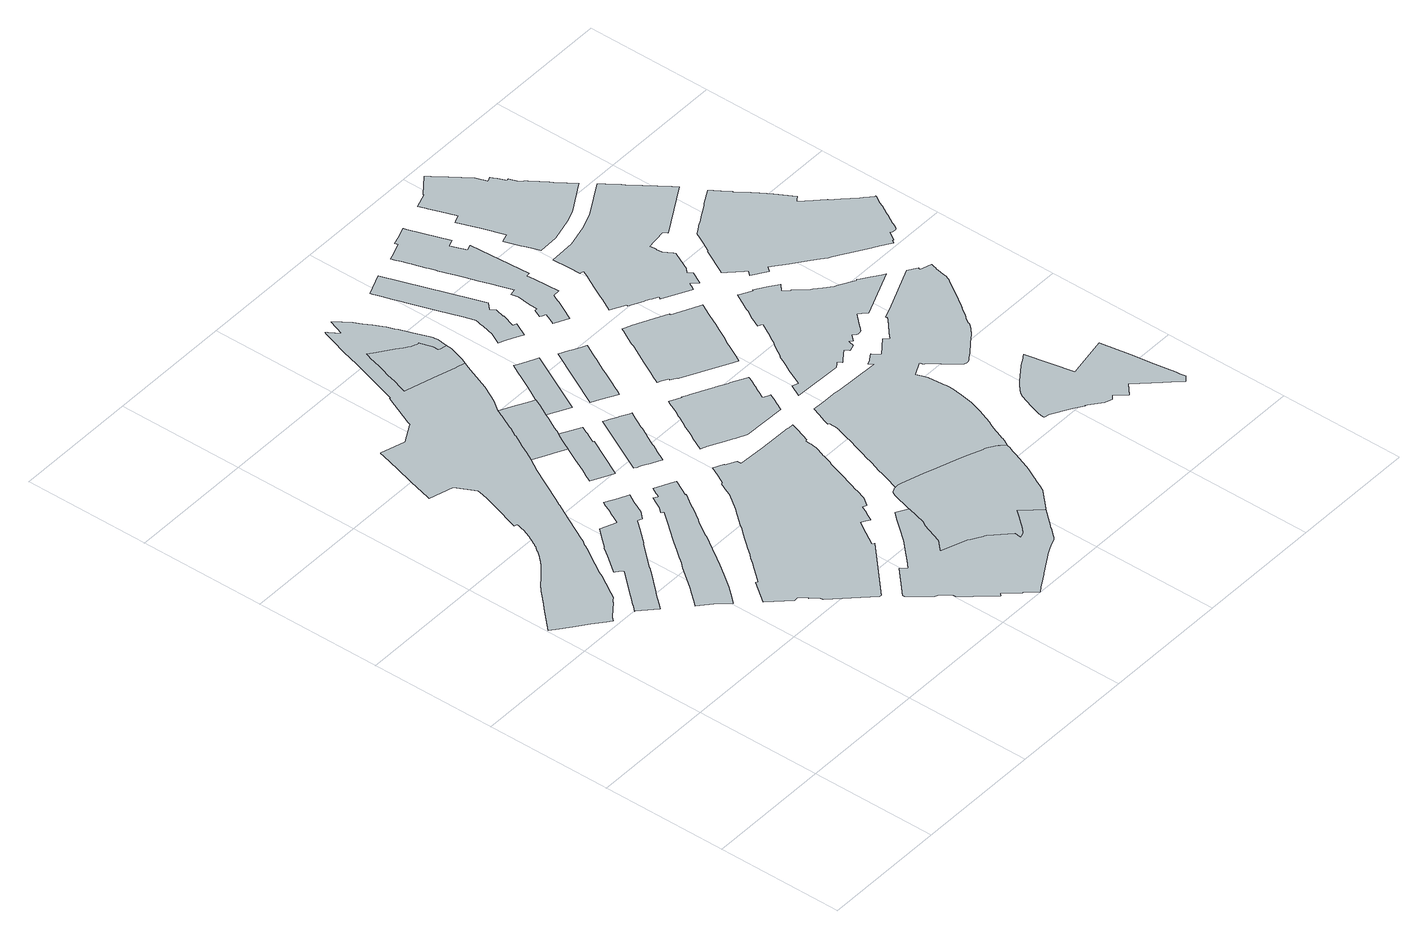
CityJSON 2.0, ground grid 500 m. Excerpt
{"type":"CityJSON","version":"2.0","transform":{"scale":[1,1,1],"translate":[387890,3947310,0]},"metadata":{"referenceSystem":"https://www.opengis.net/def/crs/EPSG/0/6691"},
"CityObjects":{
"object1":{"type":"GenericCityObject","attributes":{"class":"10","urbanPlanType":"21","prefecture":"13","city":"13100"},"geometry":[{"type":"MultiSurface","lod":"0","boundaries":[[[0,1,2,3,4,5,6,7,8,9,10,11,12,13,14,15,16,17,18,19,20,21,22,23,24,25,26,27,28,29,30,31,32,33,34,35,36,37,38,39,40,41,42,43,44,45,46,47,48,49,50,51]]]}]},
"object2":{"type":"GenericCityObject","attributes":{"class":"10","urbanPlanType":"21","prefecture":"13","city":"13100"},"geometry":[{"type":"MultiSurface","lod":"0","boundaries":[[[52,53,54,55,56,57,58,59,60,61,62,63,64,65,66,67,68,69,70,71,72,73,74,75,76,77,78,79,80,81,82,83,84,85,86,87,88,89,90,91,92,93,94,95,96,97,98,99,100,101]]]}]},
"object3":{"type":"GenericCityObject","attributes":{"class":"10","urbanPlanType":"21","prefecture":"13","city":"13100"},"geometry":[{"type":"MultiSurface","lod":"0","boundaries":[[[102,103,104,105,106,107,108,109,110,111,112,113,114,115,116,117,118,119,120,121,122,123,124,125,126,127,128,129,130,131,132,133,134,135,136,137,138,139,140,141,142,143,144,145,146,147,148,149,150,151,152,153,154,155,156,157,158,159,160,161,162,163,164,165,166,167,168,169,170,171,172,173,174,175,176,177,178,179,180,181,182,183,184,185,186,187,188,189,190,191,192,193,194,195,196,197,198,199,200,201,202,203,204,205,206,207,208,209,210,211,212,213,214,215,216,217,218,219,220,221,222,223,224,225,226,227,228,229,230,231,232,233,234,235,236,237,238,239,240,241,242,243,244,245,246,247,248,249,250,251,252,253,254,255,256,257,258,259,260,261,262,263,264,265,266,267,268,269,270,271,272,273,274,275,276,277,278,279,280,281,282,283,284,285,286,287,288,289,290,291,292,293,294,295,296,297,298,299,300,301,302,303,304,305,306,307,308,309,310,311,312,313,314,315,316,317,318,319,320,321,322,323,324,325,326,327,328,329,330,331,332,333,334,335,336]]]}]},
"object4":{"type":"GenericCityObject","attributes":{"class":"10","urbanPlanType":"21","prefecture":"13","city":"13100"},"geometry":[{"type":"MultiSurface","lod":"0","boundaries":[[[337,338,339,340,341,342,343,344,345,346,347,348,349,350,351,352,353,354,355,356,357,358,359,360,361,362,363,364,365,366,367,368,369,370,371,372,373,374,375,376,377,378,379,380,381,382,383,384,385,386,387,388,389,390,391,392,393,394,395,396,397,398,399,400,401,402,403,404,405,406,407,408,409,410,411,412,413,414,415]]]}]},
"object5":{"type":"GenericCityObject","attributes":{"class":"10","urbanPlanType":"21","prefecture":"13","city":"13100"},"geometry":[{"type":"MultiSurface","lod":"0","boundaries":[[[416,417,418,419,420,421,422,423,424,425,426,427,428,429,430,431,432,433,434,435,436]]]}]},
"object6":{"type":"GenericCityObject","attributes":{"class":"10","urbanPlanType":"21","prefecture":"13","city":"13100"},"geometry":[{"type":"MultiSurface","lod":"0","boundaries":[[[437,438,439,440,441,442,443,444,445,446,447,448,449,450,451,452,453,454,455,456,457,458,459,460,461,462,463,464,465,466,467,468,469,470,471,472,473,474,475,476,477,478,479,480,481,482,483,484,485,486,487,488,489,490,491,492,493,494,495,496,497,498,499,500,501,502,503,504,505,506,507,508,509,510]]]}]},
"object7":{"type":"GenericCityObject","attributes":{"class":"10","urbanPlanType":"21","prefecture":"13","city":"13100"},"geometry":[{"type":"MultiSurface","lod":"0","boundaries":[[[511,512,513,514,285,284,283,282,281,280,279,278,277,276,275,274,273,272,271,270,269,515,516,517,436,435,434,433,432,431,518,519,520,521,522,523,524,525,526,527]]]}]},
"object8":{"type":"GenericCityObject","attributes":{"class":"10","urbanPlanType":"21","prefecture":"13","city":"13100"},"geometry":[{"type":"MultiSurface","lod":"0","boundaries":[[[528,529,530,531,532,533,534,535,536,537,538,539,540,541,542,543,544,545,546,547,548,549,550,551,552,553,554]]]}]},
"object9":{"type":"GenericCityObject","attributes":{"class":"10","urbanPlanType":"21","prefecture":"13","city":"13100"},"geometry":[{"type":"MultiSurface","lod":"0","boundaries":[[[335,334,333,332,331,330,329,328,327,326,325,324,323,322,321,320,319,318,317,316,315,314,313,312,311,310,309,308,307,306,305,304,303,302,301,300,299,298,297,296,295,294,293,292,291,555,556,557,336]]]}]},
"object10":{"type":"GenericCityObject","attributes":{"class":"10","urbanPlanType":"21","prefecture":"13","city":"13100"},"geometry":[{"type":"MultiSurface","lod":"0","boundaries":[[[558,559,560,561,562,563,564,565,566,567,568,569,527,526,525,524,523]]]}]},
"object11":{"type":"GenericCityObject","attributes":{"class":"6","urbanPlanType":"21","prefecture":"13","city":"13100"},"geometry":[{"type":"MultiSurface","lod":"0","boundaries":[[[570,571,572,573,574,575,576,577,578,579,580,581,582,583,584,585,586,587,588,589,590,591,592,593,594,595,596,597,598,599,600,601,602,603,604,605,606,607,608,609,610,611,612,613,614,615,510,509,508,507,506,505,504,503,502,501,500,499,498,497,496,495,494,493,492,491,490,489,488,487,486,485,484,483,482,616,617,618,619,620,621,622,623,624,625,626,627,628,629,630,631,632]]]}]},
"object12":{"type":"GenericCityObject","attributes":{"class":"10","urbanPlanType":"21","prefecture":"13","city":"13100"},"geometry":[{"type":"MultiSurface","lod":"0","boundaries":[[[633,634,635,636,637,638,639,640,641,642,643,644,645,646,647,648,649,650,651,652,653,654,655,656,657,658,659,660,661,662,663,664,665,666,667,668,669,670,671,672,673,674,675,676,677,678,679,680,681,682]]]}]},
"object13":{"type":"GenericCityObject","attributes":{"class":"10","urbanPlanType":"21","prefecture":"13","city":"13100"},"geometry":[{"type":"MultiSurface","lod":"0","boundaries":[[[683,684,685,686,687,688,689,690,691,692,693,694,695,696,697,698,699]]]}]},
"object14":{"type":"GenericCityObject","attributes":{"class":"10","urbanPlanType":"21","prefecture":"13","city":"13100"},"geometry":[{"type":"MultiSurface","lod":"0","boundaries":[[[700,701,702,703,704,705,706,707,708,709,710,711,712,713,714,715,716,717,718,719,720,721,722,723,724,725,726,727,728,729,730]]]}]},
"object15":{"type":"GenericCityObject","attributes":{"class":"10","urbanPlanType":"21","prefecture":"13","city":"13100"},"geometry":[{"type":"MultiSurface","lod":"0","boundaries":[[[731,732,733,734,735,736,737,738,739,740,741,742,743,744,745,746,747,748,749,750,751,752,753,754,755,756,757,758,759,760,761,762,763,764,765,766,767,768,769]]]}]},
"object16":{"type":"GenericCityObject","attributes":{"class":"10","urbanPlanType":"21","prefecture":"13","city":"13100"},"geometry":[{"type":"MultiSurface","lod":"0","boundaries":[[[770,771,772,773,774,775,776,777,778,779,780,781,782,783,784,785,786,787,788,789,790,791,792,793,794,795,796,797,798,799,800,801,802,803,804,805,806,807,808,809,810,811,812,813,814,815,816,817,818,819,820,821,822,823]]]}]},
"object17":{"type":"GenericCityObject","attributes":{"class":"10","urbanPlanType":"21","prefecture":"13","city":"13100"},"geometry":[{"type":"MultiSurface","lod":"0","boundaries":[[[824,825,826,827,828,829,830,831,832,833,834,835,836,837,838,839,840,841,842,843,844,845,846,847,848,849,850,851,852,853,854,855,856,857,858,859,860,861,862,863,864,865,866,867,868,869,870,871,872,873,874,606,605,604,603,602,601,600,599,598,597,596,595,594,593,592,591,590,589,588,587,586,585,584,583,582,581,580,579,578,577,576,575,574,573,572,571,570,632,875,876,877,878,879,880,881,882,883,884,885,886,887,888,889,890,891,892,893,894,895,896,897,898,899,900,901,902,903,904,905,906,907,908,909,910,911,912,913,914,915,916,917,918,919,920,921,922,923,924,925,926,927,928,929,930,931,932,933,934,935,936,937,938,939,940,941,942,943,944,945,946,947,948,949,950,951,952,953,954,955,956]]]}]},
"object18":{"type":"GenericCityObject","attributes":{"class":"10","urbanPlanType":"21","prefecture":"13","city":"13100"},"geometry":[{"type":"MultiSurface","lod":"0","boundaries":[[[957,958,959,960,961,962,963,964,965,966,967,968,969,970,971,972,973,974,975,976,977,978,979,980,981,982,983,984,985,986,987,988,989,990,991,992,993,994,995,996,997,998,999,1000,1001,1002,1003,1004,1005,1006,1007,1008,1009,1010,1011,1012,1013,1014,1015,1016,1017,1018,1019,1020,1021,1022,1023,1024,1025,1026,1027,1028,1029,1030,1031,1032,1033,1034,1035,1036,1037,1038,1039,1040,1041,1042,1043,1044,1045,1046,1047,1048,1049,1050,1051,1052,1053,1054,1055,1056]]]}]},
"object19":{"type":"GenericCityObject","attributes":{"class":"5","urbanPlanType":"21","prefecture":"13","city":"13100"},"geometry":[{"type":"MultiSurface","lod":"0","boundaries":[[[1057,1058,1059,1060,1061,1062,1063,1064,1065,1066,1067,1068,1069,1070,1071,1072,1073,1074,1075,1076,1077,1078,1079,1080,1081,1082,1083,1084,1085,1086,1087,1088,1089,1090,1091,1092,1093,1094,1095,1096,1097,1098,1099]]]}]},
"object20":{"type":"GenericCityObject","attributes":{"class":"10","urbanPlanType":"21","prefecture":"13","city":"13100"},"geometry":[{"type":"MultiSurface","lod":"0","boundaries":[[[1100,1101,1102,1103,1104,1105,1106,1107,1108,1109,1110,1111,1112,1113,1114,1115,1116,1117,1118,1119,1120,1121,1122,1123,1124,1125,1126,1127,1128,1129,1130,1131,1132,1133,1134,1135,1136,1137,1138,1139,1140,1141,1142,1143,1144,1145,1146,1147,1148,1149,1150,1151,1152,1153,1154,1155,1156,1157,1158,1159,1160,1161,1162,1163,1164,1165]]]}]},
"object21":{"type":"GenericCityObject","attributes":{"class":"10","urbanPlanType":"21","prefecture":"13","city":"13100"},"geometry":[{"type":"MultiSurface","lod":"0","boundaries":[[[1166,1167,1168,1169,1170,1171,1172,1173,1174,1175,1176,1177,1178,1179,1180,1181,1182,1183,1184,1185,1186,1187,1188,1189,1190,1191,1192,1193,1194,1195,1196,1197,1198,1199,1200,1201,1202,1203,1204,1205,1206,1207,1208,1209,1210,1211,1212,1213,1214,1215,1216,1217,1218,1219,1220,1221,1222]]]}]},
"object22":{"type":"GenericCityObject","attributes":{"class":"10","urbanPlanType":"21","prefecture":"13","city":"13100"},"geometry":[{"type":"MultiSurface","lod":"0","boundaries":[[[1223,1224,1225,1226,1227,1228,1229,1230,1231,1232,1233,1234,1235,1236,1237,1238,1239,1240,1241,1242,1243,1244,1245,1246,1247,1248,1249,1250,1251,1252,1253,1254,1255,1256,1257,1258,1259,1260,1261,1262,1263,1264,1265,1266,1267,1268,1269,1270,1271,1272,1273,1274,1275,1276,1277,1278,1279,1280,1281,1282,1283,1284,1285,1286,1287,1288,1289,1290,1291,1292,1293,1294,1295,1296,1297,1298,1299,1300,1301,1302,1303,1304,1305,1306]]]}]}
},
"vertices":[
[720,1388,0],[684,1406,0],[641,1428,0],[635,1431,0],[633,1427,0],[627,1415,0],[617,1396,0],[614,1389,0],[606,1375,0],[601,1364,0],[597,1355,0],[586,1332,0],[567,1339,0],[522,1357,0],[482,1311,0],[458,1283,0],[456,1284,0],[430,1248,0],[409,1220,0],[379,1180,0],[383,1177,0],[401,1162,0],[406,1157,0],[400,1150,0],[368,1113,0],[353,1097,0],[325,1065,0],[314,1052,0],[291,1026,0],[283,1017,0],[267,999,0],[269,998,0],[331,940,0],[349,961,0],[378,995,0],[389,1006,0],[425,1047,0],[447,1072,0],[471,1099,0],[470,1100,0],[514,1149,0],[556,1196,0],[558,1195,0],[588,1230,0],[601,1246,0],[634,1285,0],[636,1285,0],[650,1279,0],[652,1278,0],[677,1306,0],[687,1326,0],[702,1355,0],
[867,1313,0],[797,1349,0],[784,1324,0],[783,1321,0],[776,1307,0],[774,1308,0],[758,1316,0],[748,1297,0],[736,1275,0],[732,1268,0],[717,1250,0],[722,1246,0],[726,1243,0],[687,1195,0],[638,1135,0],[628,1122,0],[598,1084,0],[578,1058,0],[559,1033,0],[548,1021,0],[542,1013,0],[478,929,0],[465,914,0],[437,881,0],[417,858,0],[463,815,0],[508,767,0],[535,798,0],[551,817,0],[564,832,0],[603,886,0],[640,938,0],[651,955,0],[665,976,0],[668,980,0],[680,999,0],[699,1027,0],[719,1056,0],[717,1057,0],[724,1067,0],[737,1087,0],[741,1092,0],[759,1120,0],[766,1129,0],[798,1177,0],[810,1196,0],[842,1242,0],[839,1244,0],[871,1304,0],[874,1310,0],
[935,2393,0],[934,2404,0],[932,2413,0],[930,2418,0],[917,2456,0],[917,2458,0],[891,2528,0],[886,2541,0],[876,2568,0],[875,2569,0],[854,2611,0],[846,2625,0],[843,2631,0],[823,2670,0],[818,2677,0],[801,2700,0],[780,2729,0],[756,2664,0],[730,2702,0],[724,2709,0],[723,2705,0],[714,2678,0],[706,2655,0],[704,2647,0],[692,2613,0],[670,2544,0],[670,2543,0],[671,2543,0],[603,2327,0],[598,2328,0],[542,2201,0],[537,2190,0],[532,2187,0],[458,2146,0],[361,2173,0],[360,2173,0],[355,2156,0],[333,2078,0],[310,2000,0],[283,1906,0],[282,1900,0],[377,1873,0],[417,1797,0],[412,1771,0],[404,1746,0],[391,1704,0],[353,1589,0],[361,1587,0],[366,1586,0],[365,1584,0],[365,1582,0],[364,1579,0],[363,1576,0],[362,1573,0],[362,1571,0],[361,1568,0],[360,1565,0],[359,1562,0],[358,1560,0],[358,1557,0],[357,1554,0],[356,1551,0],[355,1549,0],[354,1546,0],[353,1543,0],[352,1541,0],[351,1538,0],[350,1535,0],[349,1533,0],[348,1530,0],[347,1527,0],[346,1525,0],[345,1522,0],[343,1520,0],[342,1517,0],[341,1514,0],[340,1512,0],[339,1509,0],[337,1507,0],[336,1504,0],[335,1501,0],[334,1499,0],[332,1496,0],[331,1494,0],[330,1491,0],[328,1489,0],[327,1486,0],[325,1484,0],[324,1481,0],[323,1479,0],[321,1476,0],[320,1474,0],[318,1472,0],[317,1469,0],[315,1467,0],[314,1464,0],[312,1462,0],[310,1460,0],[309,1457,0],[307,1455,0],[305,1453,0],[304,1450,0],[302,1448,0],[300,1446,0],[299,1443,0],[297,1441,0],[295,1439,0],[294,1437,0],[292,1434,0],[290,1432,0],[288,1430,0],[286,1428,0],[285,1425,0],[283,1423,0],[281,1421,0],[279,1419,0],[277,1417,0],[275,1415,0],[273,1413,0],[271,1411,0],[269,1409,0],[267,1406,0],[265,1404,0],[263,1402,0],[261,1400,0],[259,1398,0],[257,1396,0],[255,1394,0],[230,1374,0],[206,1354,0],[203,1351,0],[172,1329,0],[150,1308,0],[103,1260,0],[86,1243,0],[8,1163,0],[37,1139,0],[74,1110,0],[122,1072,0],[165,1038,0],[183,1024,0],[194,1037,0],[199,1041,0],[254,1082,0],[261,1088,0],[276,1099,0],[290,1121,0],[298,1134,0],[339,1199,0],[348,1217,0],[399,1300,0],[409,1316,0],[422,1339,0],[428,1349,0],[429,1351,0],[436,1358,0],[443,1372,0],[514,1506,0],[530,1536,0],[534,1543,0],[546,1566,0],[627,1718,0],[630,1723,0],[637,1735,0],[644,1746,0],[650,1756,0],[651,1758,0],[652,1760,0],[656,1766,0],[660,1774,0],[670,1793,0],[671,1794,0],[679,1811,0],[692,1837,0],[693,1838,0],[714,1877,0],[716,1881,0],[733,1914,0],[738,1924,0],[766,1979,0],[768,1984,0],[775,2000,0],[776,2002,0],[778,2005,0],[801,2037,0],[809,2048,0],[823,2075,0],[845,2117,0],[889,2225,0],[898,2244,0],[896,2245,0],[867,2253,0],[864,2254,0],[771,2280,0],[669,2308,0],[657,2312,0],[663,2332,0],[676,2372,0],[687,2407,0],[696,2435,0],[705,2462,0],[711,2483,0],[719,2513,0],[720,2515,0],[725,2532,0],[745,2517,0],[768,2500,0],[806,2473,0],[828,2456,0],[849,2442,0],[850,2442,0],[850,2441,0],[851,2441,0],[852,2441,0],[852,2440,0],[861,2437,0],[870,2433,0],[871,2433,0],[872,2433,0],[872,2432,0],[873,2432,0],[874,2432,0],[875,2432,0],[876,2432,0],[876,2431,0],[877,2431,0],[878,2431,0],[880,2431,0],[881,2431,0],[893,2391,0],[896,2379,0],[896,2358,0],[903,2356,0],[926,2351,0],[930,2351,0],
[852,406,0],[1045,591,0],[1040,596,0],[1038,598,0],[1069,649,0],[1098,697,0],[1104,694,0],[1130,680,0],[1132,679,0],[1147,708,0],[1151,714,0],[1165,743,0],[1171,740,0],[1180,735,0],[1204,767,0],[1219,810,0],[1221,818,0],[1230,843,0],[1232,850,0],[1249,899,0],[1253,911,0],[1270,961,0],[1275,973,0],[1287,1007,0],[1288,1012,0],[1290,1016,0],[1303,1054,0],[1306,1070,0],[1307,1081,0],[1307,1087,0],[1309,1104,0],[1313,1104,0],[1315,1104,0],[1324,1129,0],[1338,1165,0],[1346,1189,0],[1327,1189,0],[1320,1190,0],[1273,1191,0],[1193,1194,0],[1166,1196,0],[1082,1199,0],[1083,1217,0],[1042,1238,0],[1043,1240,0],[1005,1259,0],[1001,1252,0],[996,1242,0],[983,1216,0],[965,1183,0],[962,1183,0],[960,1184,0],[943,1148,0],[935,1129,0],[890,1066,0],[882,1057,0],[838,1004,0],[822,984,0],[808,968,0],[791,947,0],[780,934,0],[775,928,0],[760,909,0],[739,882,0],[726,868,0],[710,848,0],[690,824,0],[686,819,0],[645,770,0],[642,773,0],[639,776,0],[577,694,0],[648,615,0],[664,618,0],[689,590,0],[686,586,0],[713,559,0],[713,544,0],[845,407,0],
[770,1689,0],[760,1668,0],[746,1645,0],[720,1592,0],[705,1563,0],[692,1539,0],[755,1507,0],[777,1496,0],[859,1653,0],[854,1656,0],[869,1686,0],[876,1699,0],[880,1707,0],[892,1730,0],[856,1749,0],[813,1771,0],[809,1763,0],[794,1735,0],[783,1713,0],[776,1700,0],[774,1697,0],
[1212,638,0],[1191,613,0],[1160,576,0],[1119,526,0],[1076,482,0],[1047,452,0],[1018,423,0],[997,446,0],[898,351,0],[897,342,0],[961,263,0],[972,260,0],[1005,220,0],[1005,208,0],[1022,189,0],[1042,163,0],[1073,128,0],[1103,93,0],[1114,103,0],[1142,69,0],[1163,45,0],[1165,47,0],[1202,2,0],[1222,15,0],[1249,31,0],[1279,50,0],[1284,53,0],[1355,96,0],[1356,97,0],[1362,100,0],[1368,104,0],[1374,107,0],[1382,111,0],[1389,114,0],[1408,123,0],[1414,126,0],[1440,137,0],[1442,139,0],[1445,140,0],[1447,142,0],[1449,143,0],[1459,156,0],[1475,174,0],[1486,188,0],[1490,192,0],[1544,256,0],[1517,285,0],[1479,327,0],[1460,302,0],[1453,294,0],[1435,273,0],[1418,253,0],[1415,250,0],[1406,240,0],[1399,236,0],[1379,229,0],[1384,257,0],[1317,324,0],[1314,325,0],[1311,326,0],[1308,328,0],[1306,329,0],[1304,330,0],[1290,338,0],[1266,353,0],[1257,361,0],[1154,396,0],[1162,405,0],[1192,435,0],[1224,519,0],[1228,525,0],[1234,534,0],[1245,573,0],[1257,614,0],
[886,1949,0],[869,1958,0],[844,1971,0],[827,1980,0],[702,1734,0],[740,1715,0],[768,1700,0],[815,1775,0],[821,1786,0],[829,1802,0],[852,1846,0],[856,1853,0],[863,1867,0],[866,1871,0],[875,1890,0],[890,1918,0],[902,1941,0],
[952,1456,0],[957,1465,0],[967,1485,0],[971,1493,0],[989,1528,0],[997,1544,0],[1012,1571,0],[1016,1579,0],[1026,1599,0],[1031,1607,0],[1049,1641,0],[1052,1647,0],[1045,1650,0],[1012,1668,0],[1003,1672,0],[978,1686,0],[969,1690,0],[957,1696,0],[836,1465,0],[847,1459,0],[855,1455,0],[865,1450,0],[892,1436,0],[912,1425,0],[924,1419,0],[930,1416,0],[934,1422,0],
[908,2266,0],[918,2296,0],[927,2328,0],
[896,1849,0],[926,1833,0],[948,1822,0],[1076,2067,0],[1060,2075,0],[1006,2103,0],[991,2110,0],[975,2078,0],[958,2045,0],[934,2001,0],[917,1969,0],[904,1945,0],
[1717,565,0],[1715,567,0],[1713,570,0],[1711,572,0],[1708,575,0],[1706,577,0],[1704,579,0],[1701,581,0],[1699,584,0],[1697,586,0],[1694,588,0],[1692,589,0],[1691,590,0],[1689,592,0],[1686,594,0],[1684,595,0],[1681,597,0],[1678,599,0],[1675,601,0],[1673,602,0],[1670,604,0],[1667,605,0],[1664,607,0],[1661,608,0],[1658,610,0],[1655,611,0],[1652,612,0],[1598,633,0],[1575,642,0],[1566,645,0],[1457,680,0],[1433,688,0],[1341,717,0],[1328,719,0],[1320,719,0],[1315,718,0],[1314,718,0],[1311,718,0],[1304,716,0],[1302,715,0],[1297,713,0],[1290,709,0],[1287,704,0],[1284,701,0],[1280,693,0],[1257,615,0],[1546,258,0],[1570,281,0],[1578,290,0],[1609,321,0],[1613,325,0],[1628,351,0],[1638,372,0],[1640,377,0],[1652,402,0],[1668,432,0],[1674,445,0],[1701,515,0],[1704,524,0],[1705,527,0],[1706,530,0],[1714,550,0],[1719,563,0],
[1082,1342,0],[1084,1341,0],[1111,1326,0],[1123,1319,0],[1135,1313,0],[1162,1300,0],[1170,1296,0],[1211,1276,0],[1382,1271,0],[1387,1281,0],[1393,1292,0],[1395,1296,0],[1405,1315,0],[1420,1344,0],[1415,1346,0],[1398,1353,0],[1390,1357,0],[1401,1378,0],[1410,1395,0],[1412,1399,0],[1419,1411,0],[1425,1423,0],[1430,1432,0],[1441,1454,0],[1443,1458,0],[1437,1461,0],[1383,1489,0],[1376,1492,0],[1335,1513,0],[1335,1512,0],[1285,1538,0],[1250,1556,0],[1250,1555,0],[1241,1560,0],[1222,1570,0],[1221,1566,0],[1177,1589,0],[1176,1588,0],[1172,1580,0],[1154,1543,0],[1150,1536,0],[1139,1515,0],[1136,1509,0],[1122,1483,0],[1110,1461,0],[1094,1430,0],[1090,1422,0],[1079,1401,0],[1057,1358,0],[1054,1353,0],
[1119,1775,0],[1133,1803,0],[1145,1826,0],[1157,1848,0],[1167,1868,0],[1190,1912,0],[1203,1938,0],[1227,1983,0],[1207,1993,0],[1178,2008,0],[1171,2012,0],[1133,2032,0],[1006,1791,0],[1039,1774,0],[1070,1757,0],[1101,1741,0],[1109,1755,0],
[1151,2243,0],[1168,2296,0],[1166,2296,0],[1177,2335,0],[1164,2356,0],[1187,2379,0],[1169,2434,0],[1064,2754,0],[976,2719,0],[979,2708,0],[984,2693,0],[989,2679,0],[987,2678,0],[999,2640,0],[1006,2618,0],[1017,2585,0],[1044,2503,0],[1051,2483,0],[1077,2404,0],[1086,2379,0],[1093,2354,0],[1090,2341,0],[1087,2329,0],[1084,2315,0],[1073,2269,0],[1050,2224,0],[1073,2213,0],[1079,2210,0],[1124,2188,0],[1136,2182,0],[1165,2238,0],
[1242,1674,0],[1268,1662,0],[1264,1655,0],[1291,1641,0],[1289,1638,0],[1362,1601,0],[1419,1572,0],[1466,1548,0],[1486,1537,0],[1499,1561,0],[1520,1600,0],[1537,1632,0],[1546,1647,0],[1570,1691,0],[1584,1717,0],[1609,1766,0],[1630,1806,0],[1633,1812,0],[1623,1817,0],[1526,1866,0],[1528,1870,0],[1479,1894,0],[1403,1932,0],[1402,1930,0],[1368,1946,0],[1366,1941,0],[1363,1935,0],[1350,1911,0],[1346,1905,0],[1329,1872,0],[1323,1860,0],[1292,1801,0],[1282,1783,0],[1266,1752,0],[1262,1745,0],[1244,1710,0],[1243,1709,0],[1236,1695,0],[1228,1680,0],
[1360,2676,0],[1308,2831,0],[1304,2842,0],[1256,2825,0],[1227,2815,0],[1231,2803,0],[1189,2787,0],[1158,2776,0],[1164,2757,0],[1167,2747,0],[1170,2739,0],[1176,2721,0],[1184,2699,0],[1182,2699,0],[1197,2654,0],[1198,2651,0],[1207,2624,0],[1209,2616,0],[1226,2564,0],[1232,2549,0],[1243,2514,0],[1244,2510,0],[1258,2470,0],[1260,2462,0],[1272,2425,0],[1278,2407,0],[1296,2352,0],[1271,2347,0],[1276,2318,0],[1269,2269,0],[1269,2232,0],[1256,2232,0],[1248,2214,0],[1243,2201,0],[1248,2199,0],[1251,2197,0],[1265,2190,0],[1248,2154,0],[1243,2144,0],[1248,2141,0],[1298,2115,0],[1300,2120,0],[1318,2153,0],[1325,2168,0],[1340,2198,0],[1344,2207,0],[1357,2233,0],[1384,2234,0],[1379,2338,0],[1376,2366,0],[1393,2369,0],[1378,2612,0],[1356,2604,0],[1333,2666,0],
[2236,1360,0],[2237,1364,0],[2239,1369,0],[2205,1392,0],[2012,1311,0],[1973,1295,0],[1975,1292,0],[1977,1290,0],[1947,1262,0],[1942,1257,0],[1924,1241,0],[1921,1238,0],[1918,1235,0],[1894,1213,0],[1880,1233,0],[1851,1211,0],[1847,1208,0],[1816,1185,0],[1810,1193,0],[1794,1216,0],[1784,1210,0],[1766,1197,0],[1750,1190,0],[1756,1180,0],[1760,1173,0],[1582,1180,0],[1566,1181,0],[1504,1183,0],[1455,1185,0],[1443,1153,0],[1429,1119,0],[1423,1100,0],[1424,1100,0],[1430,1099,0],[1429,1079,0],[1428,1071,0],[1426,1051,0],[1424,1051,0],[1415,1024,0],[1409,1006,0],[1404,989,0],[1391,950,0],[1385,931,0],[1378,911,0],[1373,895,0],[1362,861,0],[1355,840,0],[1346,815,0],[1341,798,0],[1335,780,0],[1332,772,0],[1725,575,0],[1728,580,0],[1730,584,0],[1731,587,0],[1735,597,0],[1735,599,0],[1750,635,0],[1759,656,0],[1768,674,0],[1772,683,0],[1790,729,0],[1791,731,0],[1795,741,0],[1806,772,0],[1813,797,0],[1815,806,0],[1823,847,0],[1829,888,0],[1828,907,0],[1828,916,0],[1827,918,0],[1822,991,0],[1819,997,0],[1807,1033,0],[1861,1059,0],[1865,1047,0],[1867,1042,0],[1893,1014,0],[1904,1000,0],[1905,998,0],[1911,991,0],[1942,950,0],[1948,944,0],[1953,939,0],[1957,938,0],[1959,937,0],[1961,936,0],[1962,936,0],[1964,936,0],[1965,936,0],[1968,936,0],[1971,937,0],[1976,939,0],[1981,943,0],[1986,946,0],[1996,953,0],[2005,959,0],[2047,989,0],[2070,1006,0],[2079,1012,0],[2081,1014,0],[2087,1019,0],[2105,1034,0],[2115,1046,0],[2123,1057,0],[2126,1064,0],[2140,1084,0],[2142,1086,0],[2150,1096,0],[2155,1104,0],[2159,1110,0],[2164,1118,0],[2166,1121,0],[2170,1125,0],[2173,1128,0],[2174,1128,0],[2175,1130,0],[2176,1134,0],[2216,1193,0],[2222,1201,0],[2237,1224,0],[2252,1248,0],[2257,1254,0],[2258,1257,0],[2259,1259,0],[2264,1273,0],[2266,1286,0],[2269,1299,0],[2273,1320,0],[2275,1327,0],[2277,1334,0],[2281,1347,0],
[1773,1739,0],[1749,1752,0],[1747,1753,0],[1744,1749,0],[1727,1716,0],[1724,1711,0],[1710,1683,0],[1706,1675,0],[1687,1643,0],[1685,1637,0],[1667,1602,0],[1683,1594,0],[1684,1592,0],[1670,1568,0],[1668,1564,0],[1659,1548,0],[1648,1530,0],[1646,1525,0],[1633,1503,0],[1625,1493,0],[1619,1485,0],[1593,1442,0],[1591,1443,0],[1576,1414,0],[1569,1399,0],[1557,1375,0],[1547,1358,0],[1535,1333,0],[1524,1309,0],[1519,1311,0],[1501,1317,0],[1500,1317,0],[1475,1269,0],[1668,1262,0],[1680,1271,0],[1690,1278,0],[1701,1262,0],[1714,1271,0],[1752,1298,0],[1765,1280,0],[1792,1289,0],[1796,1313,0],[1809,1303,0],[1823,1318,0],[1830,1326,0],[1840,1318,0],[1841,1318,0],[1842,1317,0],[1843,1316,0],[1844,1316,0],[1845,1316,0],[1846,1315,0],[1847,1315,0],[1848,1314,0],[1849,1314,0],[1850,1314,0],[1851,1314,0],[1852,1314,0],[1853,1314,0],[1854,1314,0],[1855,1314,0],[1856,1314,0],[1857,1314,0],[1858,1314,0],[1859,1315,0],[1860,1315,0],[1861,1315,0],[1865,1317,0],[1869,1321,0],[1874,1325,0],[1891,1345,0],[1924,1381,0],[1925,1380,0],[1936,1370,0],[1952,1355,0],[1954,1353,0],[2146,1434,0],[2134,1442,0],[2101,1465,0],[2094,1470,0],[2073,1485,0],[2062,1494,0],[2059,1490,0],[1996,1525,0],[1988,1529,0],[1957,1553,0],[1931,1575,0],[1919,1585,0],[1913,1591,0],[1881,1631,0],[1876,1628,0],[1858,1655,0],[1880,1675,0],[1866,1687,0],[1848,1698,0],[1813,1723,0],[1801,1731,0],[1799,1729,0],[1797,1727,0],[1785,1733,0],
[2166,625,0],[2154,623,0],[2116,814,0],[2105,808,0],[2088,797,0],[2085,795,0],[2066,784,0],[2041,767,0],[2001,738,0],[1998,736,0],[1986,727,0],[1969,711,0],[1957,698,0],[1948,684,0],[1946,681,0],[1926,627,0],[1918,605,0],[1912,587,0],[1910,571,0],[1910,560,0],[1910,557,0],[1931,554,0],[2004,511,0],[2041,487,0],[2042,490,0],[2048,485,0],[2096,448,0],[2123,437,0],[2141,451,0],[2177,407,0],[2218,446,0],[2298,361,0],[2318,339,0],[2351,303,0],[2372,322,0],[2369,345,0],[2368,347,0],[2367,360,0],[2359,412,0],[2355,443,0],[2341,536,0],[2331,603,0],[2322,655,0],
[1473,2010,0],[1473,2008,0],[1471,2005,0],[1500,1990,0],[1505,1988,0],[1523,1979,0],[1530,1976,0],[1548,1966,0],[1552,1964,0],[1574,1953,0],[1569,1943,0],[1677,1888,0],[1685,1903,0],[1687,1907,0],[1693,1918,0],[1699,1911,0],[1716,1892,0],[1742,1942,0],[1728,1958,0],[1745,1975,0],[1783,2050,0],[1778,2058,0],[1759,2091,0],[1757,2104,0],[1757,2111,0],[1757,2116,0],[1757,2125,0],[1757,2131,0],[1757,2136,0],[1756,2141,0],[1786,2145,0],[1797,2146,0],[1838,2152,0],[1842,2147,0],[1848,2136,0],[2056,2256,0],[2054,2259,0],[2041,2276,0],[2034,2286,0],[2018,2308,0],[2012,2317,0],[1983,2357,0],[1973,2371,0],[1949,2404,0],[1942,2415,0],[1927,2436,0],[1924,2440,0],[1910,2459,0],[1903,2470,0],[1895,2480,0],[1754,2398,0],[1685,2374,0],[1600,2351,0],[1497,2349,0],[1499,2284,0],[1501,2235,0],[1505,2235,0],[1512,2233,0],[1517,2232,0],[1505,2209,0],[1492,2184,0],[1470,2143,0],[1466,2135,0],[1450,2104,0],[1444,2092,0],[1416,2040,0],
[1591,2413,0],[1681,2438,0],[1728,2454,0],[1856,2529,0],[1850,2537,0],[1833,2562,0],[1825,2573,0],[1806,2600,0],[1799,2611,0],[1780,2639,0],[1758,2670,0],[1751,2679,0],[1740,2691,0],[1739,2693,0],[1738,2694,0],[1725,2728,0],[1718,2726,0],[1703,2759,0],[1701,2762,0],[1692,2781,0],[1691,2781,0],[1674,2773,0],[1673,2776,0],[1659,2819,0],[1631,2855,0],[1625,2863,0],[1606,2892,0],[1598,2901,0],[1578,2928,0],[1570,2939,0],[1559,2954,0],[1557,2956,0],[1521,2928,0],[1483,2900,0],[1484,2897,0],[1424,2875,0],[1432,2852,0],[1437,2840,0],[1447,2810,0],[1452,2795,0],[1470,2745,0],[1472,2739,0],[1467,2737,0],[1445,2728,0],[1440,2726,0],[1465,2652,0],[1471,2636,0],[1497,2557,0],[1499,2551,0],[1492,2549,0],[1480,2545,0],[1468,2541,0],[1465,2540,0],[1486,2478,0],[1490,2469,0],[1500,2437,0],[1509,2411,0],
[2433,1714,0],[2421,1725,0],[2404,1741,0],[2395,1749,0],[2378,1766,0],[2373,1771,0],[2356,1789,0],[2351,1794,0],[2319,1826,0],[2320,1828,0],[2287,1862,0],[2247,1903,0],[2253,1908,0],[2268,1917,0],[2227,1988,0],[2223,1994,0],[2214,2007,0],[2211,2012,0],[2204,2021,0],[2200,2028,0],[2184,2051,0],[2175,2063,0],[2149,2100,0],[2150,2101,0],[2127,2135,0],[2123,2141,0],[2113,2155,0],[2105,2167,0],[2102,2171,0],[2099,2168,0],[2042,2136,0],[2031,2129,0],[1998,2111,0],[1992,2107,0],[1958,2087,0],[1950,2084,0],[1925,2068,0],[1906,2057,0],[1893,2032,0],[1886,2018,0],[1861,1970,0],[1858,1973,0],[1804,1871,0],[1803,1869,0],[1816,1855,0],[1856,1814,0],[1867,1802,0],[1852,1786,0],[1908,1747,0],[1909,1748,0],[1924,1766,0],[1981,1720,0],[1997,1707,0],[2030,1682,0],[2066,1655,0],[2088,1637,0],[2097,1632,0],[2136,1608,0],[2151,1599,0],[2220,1556,0],[2225,1554,0],[2238,1546,0],[2243,1543,0],[2286,1515,0],[2293,1526,0],[2298,1524,0],[2320,1559,0],[2326,1554,0],[2331,1553,0],[2338,1553,0],[2344,1554,0],[2349,1558,0],[2356,1567,0],[2361,1578,0],[2362,1581,0],[2363,1583,0],[2385,1622,0],[2386,1624,0],[2390,1632,0],[2409,1664,0],[2417,1681,0],[2425,1695,0],[2435,1711,0],[2435,1713,0]
]}
